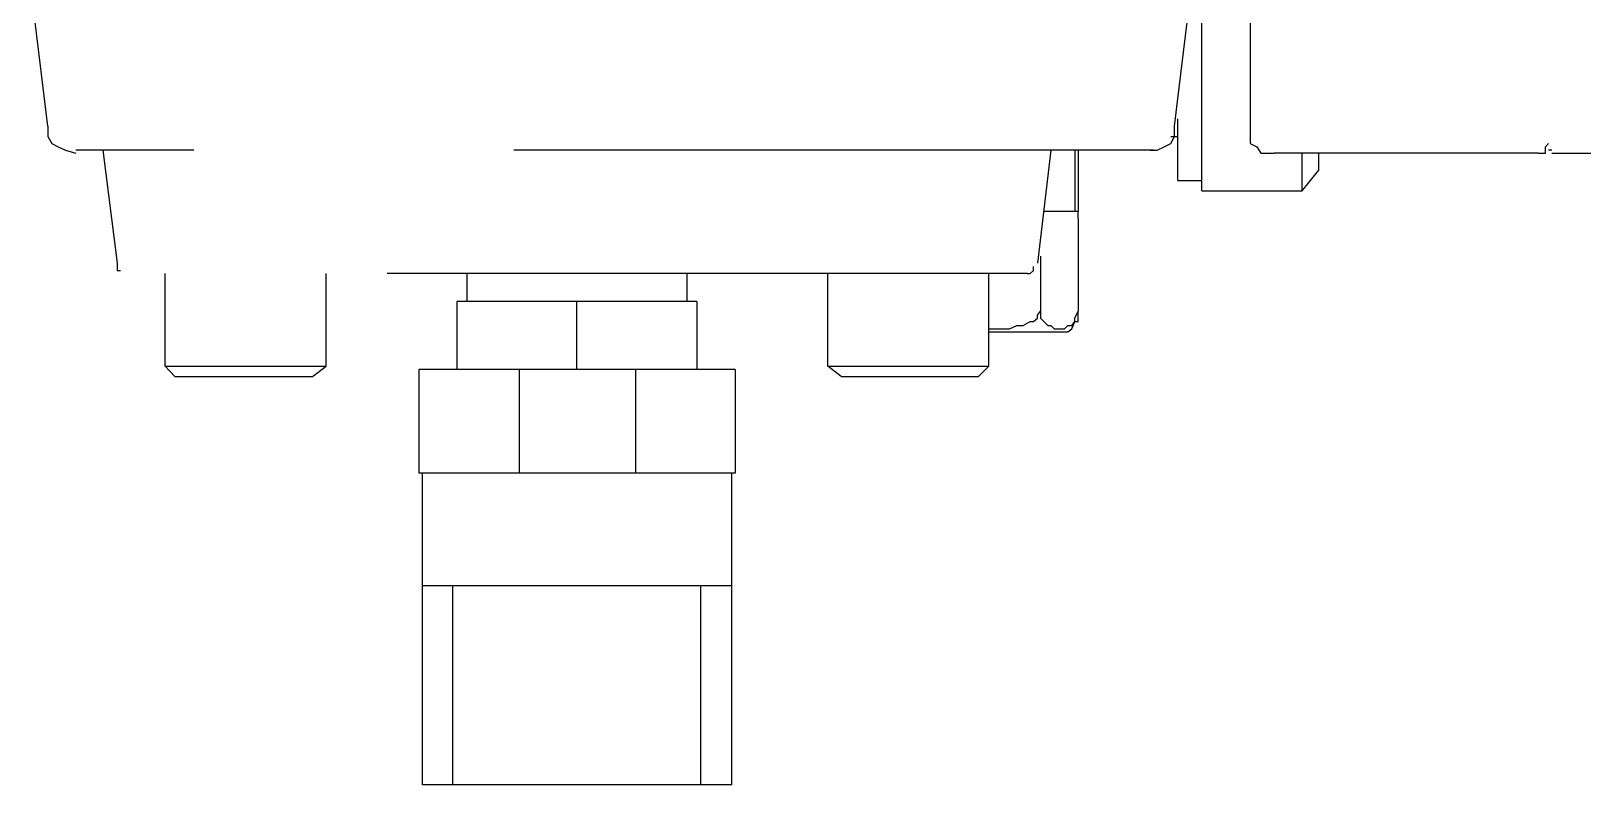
# Model space of a CAD drawing. Header units: inches. Extents: x -229 to 371, y -110 to 269.
# Drawn here: x 85.64 to 91.71, y 202.67 to 205.61 of the extents above; entities that cross this region are included whole.
import ezdxf

# ---------------------------------------------------------------- set-up
doc = ezdxf.new("R2010")
doc.units = ezdxf.units.IN
doc.header["$MEASUREMENT"] = 0
doc.linetypes.add('HIDDEN', pattern=[0.375, 0.25, -0.125])
doc.layers.get('0').update_dxf_attribs({"color": 10})

msp = doc.modelspace()

# ---------------------------------------------------------------- linework, layer by layer
at = {"color": 1, "linetype": 'HIDDEN', "ltscale": 10}
for p, q in [((91.58636, 220.08069), (91.58636, 205.13342)), ((90.40817, 215.22131), (90.40817, 205.22697)), ((90.21855, 204.98678), (90.21855, 205.9096)), ((90.11236, 205.23961), (90.19074, 205.88432)), ((85.7106, 205.23961), (85.64487, 205.77813)), ((85.7106, 205.23961), (85.7106, 205.19915)), ((90.11236, 205.19915), (90.11236, 205.23961)), ((90.11236, 205.23961), (90.11236, 205.23961)), ((90.12501, 205.02723), (90.12501, 205.26742)), ((85.7106, 205.19915), (85.72577, 205.17134)), ((85.72577, 205.17134), (85.75106, 205.1587)), ((90.07191, 205.1587), (90.09719, 205.17134)), ((90.09719, 205.19915), (90.12501, 205.19915)), ((90.09719, 205.17134), (90.11236, 205.19915)), ((90.40817, 205.22697), (90.40817, 205.19915)), ((90.40817, 205.19915), (90.40817, 205.17134)), ((90.40817, 205.17134), (90.43346, 205.1587)), ((91.56108, 205.1587), (91.57372, 205.17134)), ((91.57372, 205.17134), (91.57372, 205.17134)), ((85.75106, 205.1587), (85.77887, 205.14606)), ((85.77887, 205.14606), (85.81932, 205.13342)), ((90.03146, 205.14606), (85.81932, 205.14606)), ((85.81932, 205.13342), (85.81932, 205.13342)), ((85.92551, 205.14606), (85.98113, 204.70361)), ((89.62946, 205.14606), (89.57637, 204.70361)), ((89.72301, 205.14606), (89.72301, 204.90587)), ((89.73565, 205.14606), (89.73565, 204.90587)), ((90.01629, 205.14606), (90.0441, 205.14606)), ((90.0441, 205.14606), (90.07191, 205.1587)), ((90.43346, 205.1587), (90.44863, 205.13342)), ((90.44863, 205.13342), (90.47391, 205.13342)), ((90.47391, 205.13342), (90.50172, 205.13342)), ((91.53326, 205.13342), (90.50172, 205.13342)), ((90.50172, 205.13342), (90.50172, 205.13342)), ((90.61044, 204.98678), (90.61044, 205.13342)), ((90.67617, 205.06768), (90.67617, 205.13342)), ((91.53326, 205.13342), (91.53326, 205.13342)), ((91.53326, 205.13342), (91.54591, 205.13342)), ((91.54591, 205.13342), (91.56108, 205.13342)), ((91.56108, 205.14606), (91.56108, 205.1587)), ((91.56108, 205.13342), (91.56108, 205.14606)), ((91.58636, 205.14606), (91.57372, 205.14606)), ((91.58636, 205.13342), (92.70134, 205.13342)), ((90.61044, 204.98678), (90.67617, 205.06768)), ((90.12501, 205.02723), (90.21855, 205.02723)), ((90.21855, 204.98678), (90.61044, 204.98678)), ((89.73565, 204.90587), (89.60165, 204.90587)), ((89.73565, 204.89323), (89.73565, 204.90587)), ((89.73565, 204.90587), (89.73565, 204.90587)), ((89.73565, 204.87806), (89.73565, 204.89323)), ((89.73565, 204.87806), (89.73565, 204.51651)), ((85.98113, 204.70361), (85.98113, 204.69097)), ((85.98113, 204.69097), (85.98113, 204.6758)), ((89.5612, 204.6758), (89.5612, 204.69097)), ((89.5612, 204.69097), (89.5612, 204.69097)), ((89.58901, 204.73142), (89.58901, 204.51651)), ((85.98113, 204.6758), (85.98113, 204.6758)), ((85.98113, 204.6758), (85.99377, 204.6758)), ((85.99377, 204.6758), (85.99377, 204.6758)), ((85.99377, 204.6758), (85.99377, 204.6758)), ((89.53591, 204.66316), (86.00641, 204.66316)), ((86.16823, 204.30161), (86.16823, 204.66316)), ((86.79777, 204.30161), (86.79777, 204.66316)), ((87.34894, 204.55444), (87.34894, 204.66316)), ((88.20856, 204.55444), (88.20856, 204.66316)), ((88.7572, 204.30161), (88.7572, 204.66316)), ((89.38674, 204.30161), (89.38674, 204.66316)), ((89.53591, 204.66316), (89.53591, 204.66316)), ((89.53591, 204.66316), (89.54855, 204.66316)), ((89.54855, 204.66316), (89.5612, 204.6758)), ((89.5612, 204.6758), (89.5612, 204.6758)), ((88.24648, 204.55444), (87.30849, 204.55444)), ((87.30849, 204.55444), (87.30849, 204.28897)), ((87.77622, 204.55444), (87.77622, 204.28897)), ((88.24648, 204.55444), (88.24648, 204.28897)), ((89.57637, 204.50134), (89.58901, 204.51651)), ((89.57637, 204.4887), (89.57637, 204.50134)), ((89.58901, 204.51651), (89.58901, 204.50134)), ((89.58901, 204.50134), (89.58901, 204.4887)), ((89.72301, 204.4887), (89.73565, 204.51651)), ((89.73565, 204.51651), (89.73565, 204.51651)), ((89.73565, 204.50134), (89.73565, 204.51651)), ((89.73565, 204.4887), (89.73565, 204.50134)), ((89.73565, 204.50134), (89.73565, 204.50134)), ((89.38674, 204.44825), (89.38674, 204.44825)), ((89.38674, 204.44825), (89.41455, 204.44825)), ((89.41455, 204.44825), (89.43984, 204.44825)), ((89.43984, 204.44825), (89.46765, 204.44825)), ((89.46765, 204.44825), (89.49546, 204.46089)), ((89.49546, 204.46089), (89.52074, 204.46089)), ((89.52074, 204.46089), (89.54855, 204.47606)), ((89.54855, 204.47606), (89.5612, 204.47606)), ((89.5612, 204.47606), (89.57637, 204.4887)), ((89.58901, 204.4887), (89.60165, 204.47606)), ((89.60165, 204.47606), (89.60165, 204.47606)), ((89.60165, 204.47606), (89.61682, 204.46089)), ((89.61682, 204.46089), (89.62946, 204.46089)), ((89.62946, 204.46089), (89.6421, 204.44825)), ((89.6421, 204.44825), (89.65727, 204.44825)), ((89.65727, 204.44825), (89.66991, 204.44825)), ((89.66991, 204.44825), (89.68255, 204.44825)), ((89.68255, 204.44825), (89.6952, 204.46089)), ((89.6952, 204.46089), (89.71037, 204.46089)), ((89.6952, 204.43561), (89.71037, 204.44825)), ((89.71037, 204.44825), (89.72301, 204.47606)), ((89.71037, 204.46089), (89.72301, 204.47606)), ((89.72301, 204.47606), (89.72301, 204.4887)), ((89.72301, 204.47606), (89.73565, 204.47606)), ((89.73565, 204.47606), (89.73565, 204.4887)), ((89.38674, 204.43561), (89.65727, 204.43561)), ((89.65727, 204.43561), (89.66991, 204.43561)), ((89.66991, 204.43561), (89.6952, 204.43561)), ((86.16823, 204.30161), (86.79777, 204.30161)), ((86.20615, 204.26116), (86.16823, 204.30161)), ((86.20615, 204.26116), (86.74468, 204.26116)), ((86.74468, 204.26116), (86.79777, 204.30161)), ((88.39565, 204.28897), (87.15932, 204.28897)), ((87.15932, 204.28897), (87.15932, 203.88444)), ((87.5512, 204.28897), (87.5512, 203.88444)), ((88.0063, 204.28897), (88.0063, 203.88444)), ((88.39565, 204.28897), (88.39565, 203.88444)), ((88.7572, 204.30161), (89.38674, 204.30161)), ((88.81029, 204.26116), (88.7572, 204.30161)), ((88.81029, 204.26116), (89.34629, 204.26116)), ((89.34629, 204.26116), (89.38674, 204.30161)), ((88.39565, 203.88444), (87.15932, 203.88444)), ((87.17449, 202.6658), (87.17449, 203.88444)), ((88.38301, 202.6658), (88.38301, 203.88444)), ((87.17449, 203.44452), (88.38301, 203.44452)), ((87.29332, 202.6658), (87.29332, 203.44452)), ((88.26165, 202.6658), (88.26165, 203.44452)), ((88.38301, 202.6658), (87.17449, 202.6658))]:
    msp.add_line(p, q, dxfattribs=at)

doc.saveas('drawing.dxf')
